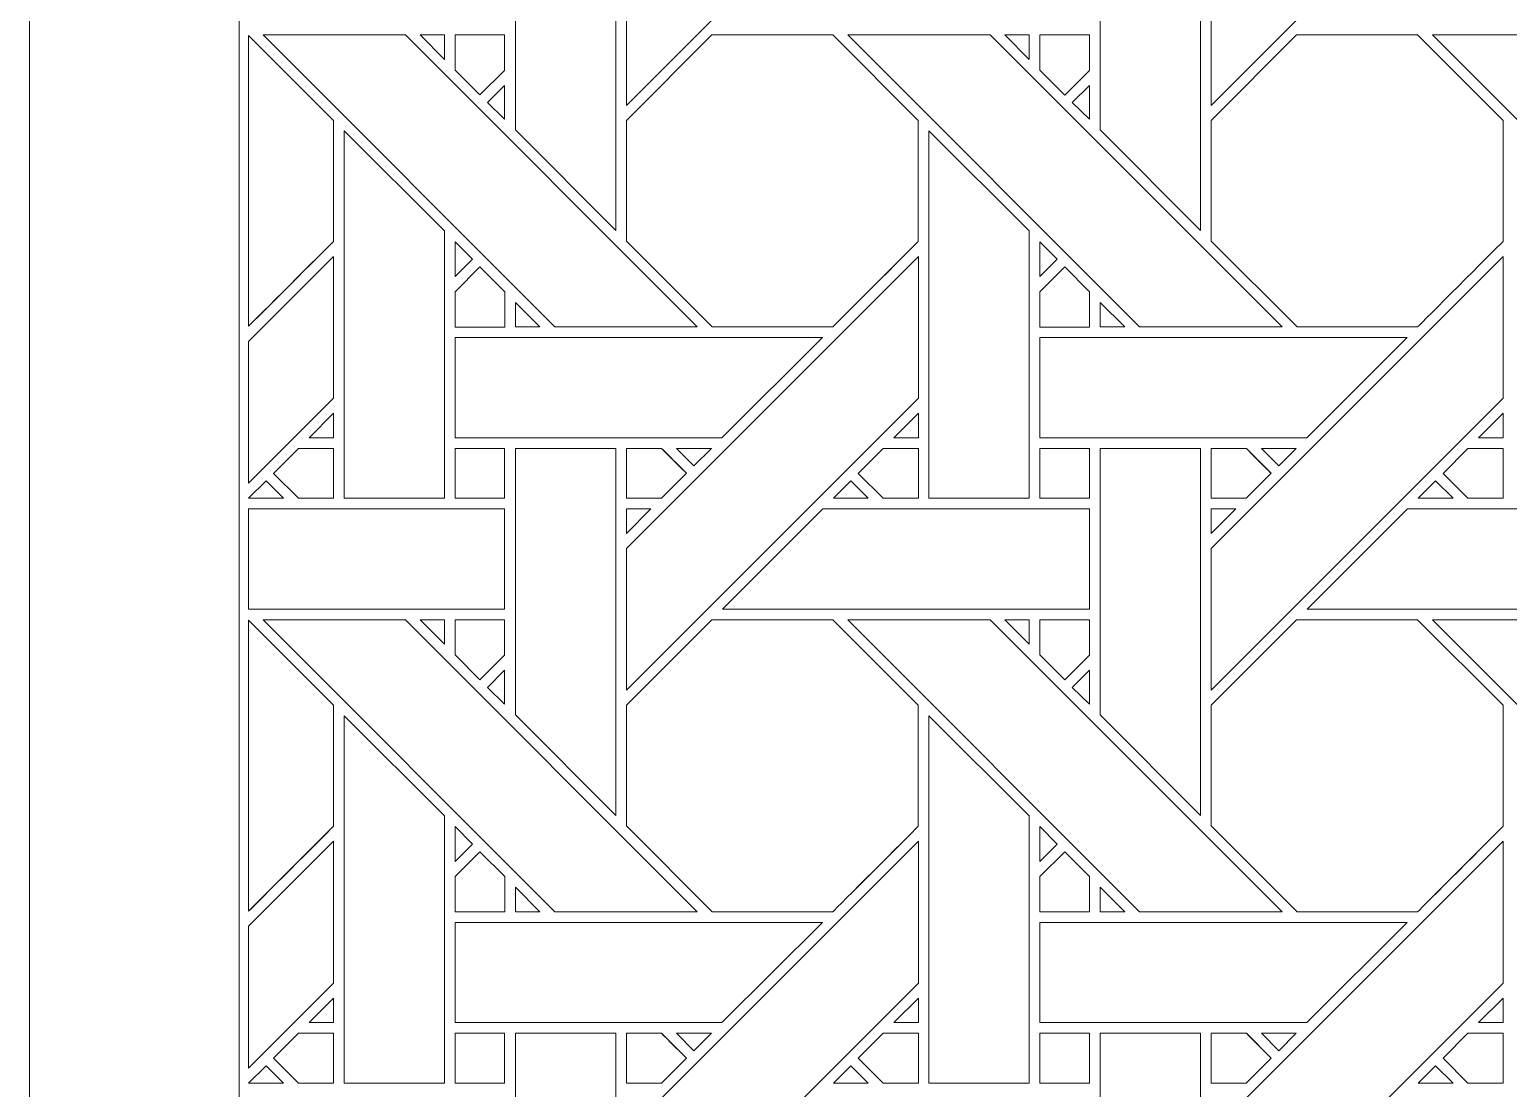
# Model space of a CAD drawing. Header units: inches. Extents: x 7.38 to 17.38, y 6.59 to 11.59.
# Drawn here: x 7.383 to 9.782, y 7.622 to 9.34 of the extents above; entities that cross this region are included whole.
import ezdxf

# ---------------------------------------------------------------- set-up
doc = ezdxf.new("R2010")
doc.units = ezdxf.units.IN
doc.header["$MEASUREMENT"] = 0
doc.layers.add('Design', color=7, linetype='Continuous', lineweight=0)

msp = doc.modelspace()

# ---------------------------------------------------------------- linework, layer by layer
at = {"layer": 'Design'}
for points, knots in [([(7.3829, 11.5948), (7.3829, 11.5948), (7.3829, 6.5948), (7.3829, 6.5948), (7.3829, 6.5948), (17.3829, 6.5948), (17.3829, 6.5948), (17.3829, 6.5948), (17.3829, 11.5948), (17.3829, 11.5948), (17.3829, 11.5948), (7.3829, 11.5948), (7.3829, 11.5948)], [0, 0, 0, 0, 1, 1, 1, 2, 2, 2, 3, 3, 3, 4, 4, 4, 4]), ([(7.7229, 11.2442), (7.7229, 11.2442), (7.7229, 6.9453), (7.7229, 6.9453), (7.7229, 6.9453), (17.0428, 6.9453), (17.0428, 6.9453), (17.0428, 6.9453), (17.0428, 11.2442), (17.0428, 11.2442), (17.0428, 11.2442), (7.7229, 11.2442), (7.7229, 11.2442)], [0, 0, 0, 0, 1, 1, 1, 2, 2, 2, 3, 3, 3, 4, 4, 4, 4]), ([(8.3511, 9.4468), (8.3511, 9.4468), (8.8248, 9.9204), (8.8248, 9.9204), (8.8248, 9.9204), (8.8248, 9.6904), (8.8248, 9.6904), (8.8248, 9.6904), (8.3511, 9.2167), (8.3511, 9.2167), (8.3511, 9.2167), (8.3511, 9.4468), (8.3511, 9.4468)], [0, 0, 0, 0, 1, 1, 1, 2, 2, 2, 3, 3, 3, 4, 4, 4, 4]), ([(9.7735, 9.6904), (9.7735, 9.6904), (9.2999, 9.2167), (9.2999, 9.2167), (9.2999, 9.2167), (9.2999, 9.4468), (9.2999, 9.4468), (9.2999, 9.4468), (9.7735, 9.9204), (9.7735, 9.9204), (9.7735, 9.9204), (9.7735, 9.6904), (9.7735, 9.6904)], [0, 0, 0, 0, 1, 1, 1, 2, 2, 2, 3, 3, 3, 4, 4, 4, 4]), ([(8.334, 9.609), (8.334, 9.609), (8.334, 9.0138), (8.334, 9.0138), (8.334, 9.0138), (8.1711, 9.1768), (8.1711, 9.1768), (8.1711, 9.1768), (8.1711, 9.609), (8.1711, 9.609), (8.1711, 9.609), (8.334, 9.609), (8.334, 9.609)], [0, 0, 0, 0, 1, 1, 1, 2, 2, 2, 3, 3, 3, 4, 4, 4, 4]), ([(9.2827, 9.609), (9.2827, 9.609), (9.2827, 9.0138), (9.2827, 9.0138), (9.2827, 9.0138), (9.1198, 9.1768), (9.1198, 9.1768), (9.1198, 9.1768), (9.1198, 9.609), (9.1198, 9.609), (9.1198, 9.609), (9.2827, 9.609), (9.2827, 9.609)], [0, 0, 0, 0, 1, 1, 1, 2, 2, 2, 3, 3, 3, 4, 4, 4, 4]), ([(7.7381, 8.8583), (7.7381, 8.8583), (7.7381, 9.3302), (7.7381, 9.3302), (7.7381, 9.3302), (7.876, 9.1924), (7.876, 9.1924), (7.876, 9.1924), (7.876, 8.9961), (7.876, 8.9961), (7.8585, 8.9785), (7.7506, 8.8708), (7.7381, 8.8583)], [0, 0, 0, 0, 1, 1, 1, 2, 2, 2, 3, 3, 3, 4, 4, 4, 4]), ([(7.7381, 9.3302), (7.7381, 9.3302), (7.876, 9.1924), (7.876, 9.1924), (7.876, 9.1924), (7.876, 8.9961), (7.876, 8.9961), (7.8586, 8.9786), (7.7507, 8.8708), (7.7381, 8.8583), (7.7381, 8.8583), (7.7381, 9.3302), (7.7381, 9.3302)], [0, 0, 0, 0, 1, 1, 1, 2, 2, 2, 3, 3, 3, 4, 4, 4, 4]), ([(7.7616, 9.3311), (7.7616, 9.3311), (7.9925, 9.3311), (7.9925, 9.3311), (7.9925, 9.3311), (8.4661, 8.8574), (8.4661, 8.8574), (8.4661, 8.8574), (8.2351, 8.8574), (8.2351, 8.8574), (8.2351, 8.8574), (7.7616, 9.3311), (7.7616, 9.3311)], [0, 0, 0, 0, 1, 1, 1, 2, 2, 2, 3, 3, 3, 4, 4, 4, 4]), ([(8.0561, 9.3311), (8.0561, 9.3311), (8.0561, 9.2913), (8.0561, 9.2913), (8.0561, 9.2913), (8.0166, 9.3311), (8.0166, 9.3311), (8.0166, 9.3311), (8.0561, 9.3311), (8.0561, 9.3311)], [0, 0, 0, 0, 1, 1, 1, 2, 2, 2, 3, 3, 3, 3]), ([(8.1535, 9.3311), (8.1535, 9.3311), (8.1535, 9.2735), (8.1535, 9.2735), (8.1535, 9.2735), (8.1135, 9.2336), (8.1135, 9.2336), (8.1135, 9.2336), (8.0732, 9.2739), (8.0732, 9.2739), (8.0732, 9.2739), (8.0732, 9.3311), (8.0732, 9.3311), (8.0732, 9.3311), (8.1535, 9.3311), (8.1535, 9.3311)], [0, 0, 0, 0, 1, 1, 1, 2, 2, 2, 3, 3, 3, 4, 4, 4, 5, 5, 5, 5]), ([(8.1135, 9.2336), (8.1135, 9.2336), (8.0732, 9.2739), (8.0732, 9.2739), (8.0732, 9.2739), (8.0732, 9.3311), (8.0732, 9.3311), (8.0732, 9.3311), (8.1535, 9.3311), (8.1535, 9.3311), (8.1535, 9.3311), (8.1535, 9.2735), (8.1535, 9.2735), (8.1535, 9.2735), (8.1135, 9.2336), (8.1135, 9.2336)], [0, 0, 0, 0, 1, 1, 1, 2, 2, 2, 3, 3, 3, 4, 4, 4, 5, 5, 5, 5]), ([(8.4898, 9.3311), (8.4898, 9.3311), (8.686, 9.3311), (8.686, 9.3311), (8.686, 9.3311), (8.8247, 9.1924), (8.8247, 9.1924), (8.8247, 9.1924), (8.8247, 8.9961), (8.8247, 8.9961), (8.8069, 8.9782), (8.695, 8.8665), (8.686, 8.8575), (8.686, 8.8575), (8.4903, 8.8575), (8.4903, 8.8575), (8.4903, 8.8575), (8.3511, 8.9967), (8.3511, 8.9967), (8.3511, 8.9967), (8.3511, 9.1924), (8.3511, 9.1924), (8.3511, 9.1924), (8.4898, 9.3311), (8.4898, 9.3311)], [0, 0, 0, 0, 1, 1, 1, 2, 2, 2, 3, 3, 3, 4, 4, 4, 5, 5, 5, 6, 6, 6, 7, 7, 7, 8, 8, 8, 8]), ([(8.3511, 9.1924), (8.3511, 9.1924), (8.4898, 9.3311), (8.4898, 9.3311), (8.4898, 9.3311), (8.686, 9.3311), (8.686, 9.3311), (8.686, 9.3311), (8.8247, 9.1924), (8.8247, 9.1924), (8.8247, 9.1924), (8.8247, 8.9961), (8.8247, 8.9961), (8.8072, 8.9784), (8.6952, 8.8667), (8.686, 8.8575), (8.686, 8.8575), (8.4903, 8.8575), (8.4903, 8.8575), (8.4903, 8.8575), (8.3511, 8.9967), (8.3511, 8.9967), (8.3511, 8.9967), (8.3511, 9.1924), (8.3511, 9.1924)], [0, 0, 0, 0, 1, 1, 1, 2, 2, 2, 3, 3, 3, 4, 4, 4, 5, 5, 5, 6, 6, 6, 7, 7, 7, 8, 8, 8, 8]), ([(8.9412, 9.3311), (8.9412, 9.3311), (9.4149, 8.8574), (9.4149, 8.8574), (9.4149, 8.8574), (9.1838, 8.8574), (9.1838, 8.8574), (9.1838, 8.8574), (8.7103, 9.3311), (8.7103, 9.3311), (8.7103, 9.3311), (8.9412, 9.3311), (8.9412, 9.3311)], [0, 0, 0, 0, 1, 1, 1, 2, 2, 2, 3, 3, 3, 4, 4, 4, 4]), ([(9.0048, 9.3311), (9.0048, 9.3311), (9.0048, 9.2913), (9.0048, 9.2913), (9.0048, 9.2913), (8.9653, 9.3311), (8.9653, 9.3311), (8.9653, 9.3311), (9.0048, 9.3311), (9.0048, 9.3311)], [0, 0, 0, 0, 1, 1, 1, 2, 2, 2, 3, 3, 3, 3]), ([(9.1022, 9.3311), (9.1022, 9.3311), (9.1022, 9.2735), (9.1022, 9.2735), (9.1022, 9.2735), (9.0623, 9.2335), (9.0623, 9.2335), (9.0623, 9.2335), (9.0219, 9.2739), (9.0219, 9.2739), (9.0219, 9.2739), (9.0219, 9.3311), (9.0219, 9.3311), (9.0219, 9.3311), (9.1022, 9.3311), (9.1022, 9.3311)], [0, 0, 0, 0, 1, 1, 1, 2, 2, 2, 3, 3, 3, 4, 4, 4, 5, 5, 5, 5]), ([(9.0623, 9.2335), (9.0623, 9.2335), (9.0219, 9.2739), (9.0219, 9.2739), (9.0219, 9.2739), (9.0219, 9.3311), (9.0219, 9.3311), (9.0219, 9.3311), (9.1022, 9.3311), (9.1022, 9.3311), (9.1022, 9.3311), (9.1022, 9.2735), (9.1022, 9.2735), (9.1022, 9.2735), (9.0623, 9.2335), (9.0623, 9.2335)], [0, 0, 0, 0, 1, 1, 1, 2, 2, 2, 3, 3, 3, 4, 4, 4, 5, 5, 5, 5]), ([(9.4385, 9.3311), (9.4385, 9.3311), (9.6347, 9.3311), (9.6347, 9.3311), (9.6347, 9.3311), (9.7735, 9.1924), (9.7735, 9.1924), (9.7735, 9.1924), (9.7735, 8.9961), (9.7735, 8.9961), (9.7557, 8.9782), (9.6438, 8.8665), (9.6348, 8.8575), (9.6348, 8.8575), (9.4391, 8.8575), (9.4391, 8.8575), (9.4391, 8.8575), (9.2998, 8.9967), (9.2998, 8.9967), (9.2998, 8.9967), (9.2998, 9.1924), (9.2998, 9.1924), (9.2998, 9.1924), (9.4385, 9.3311), (9.4385, 9.3311)], [0, 0, 0, 0, 1, 1, 1, 2, 2, 2, 3, 3, 3, 4, 4, 4, 5, 5, 5, 6, 6, 6, 7, 7, 7, 8, 8, 8, 8]), ([(9.2998, 9.1924), (9.2998, 9.1924), (9.4385, 9.3311), (9.4385, 9.3311), (9.4385, 9.3311), (9.6347, 9.3311), (9.6347, 9.3311), (9.6347, 9.3311), (9.7735, 9.1924), (9.7735, 9.1924), (9.7735, 9.1924), (9.7735, 8.9961), (9.7735, 8.9961), (9.7558, 8.9783), (9.6438, 8.8665), (9.6348, 8.8575), (9.6348, 8.8575), (9.4391, 8.8575), (9.4391, 8.8575), (9.4391, 8.8575), (9.2998, 8.9967), (9.2998, 8.9967), (9.2998, 8.9967), (9.2998, 9.1924), (9.2998, 9.1924)], [0, 0, 0, 0, 1, 1, 1, 2, 2, 2, 3, 3, 3, 4, 4, 4, 5, 5, 5, 6, 6, 6, 7, 7, 7, 8, 8, 8, 8]), ([(9.659, 9.3311), (9.659, 9.3311), (9.89, 9.3311), (9.89, 9.3311), (9.89, 9.3311), (10.3636, 8.8574), (10.3636, 8.8574), (10.3636, 8.8574), (10.1326, 8.8574), (10.1326, 8.8574), (10.1326, 8.8574), (9.659, 9.3311), (9.659, 9.3311)], [0, 0, 0, 0, 1, 1, 1, 2, 2, 2, 3, 3, 3, 4, 4, 4, 4]), ([(8.1535, 9.2492), (8.1535, 9.2492), (8.1535, 9.1941), (8.1535, 9.1941), (8.1535, 9.1941), (8.1258, 9.2215), (8.1258, 9.2215), (8.1258, 9.2215), (8.1535, 9.2492), (8.1535, 9.2492)], [0, 0, 0, 0, 1, 1, 1, 2, 2, 2, 3, 3, 3, 3]), ([(9.1022, 9.2492), (9.1022, 9.2492), (9.1022, 9.1941), (9.1022, 9.1941), (9.1022, 9.1941), (9.0745, 9.2215), (9.0745, 9.2215), (9.0745, 9.2215), (9.1022, 9.2492), (9.1022, 9.2492)], [0, 0, 0, 0, 1, 1, 1, 2, 2, 2, 3, 3, 3, 3]), ([(8.056, 9.0131), (8.056, 9.0131), (8.056, 8.5794), (8.056, 8.5794), (8.056, 8.5794), (7.8932, 8.5794), (7.8932, 8.5794), (7.8932, 8.5794), (7.8932, 9.1753), (7.8932, 9.1753), (7.8932, 9.1753), (8.056, 9.0131), (8.056, 9.0131)], [0, 0, 0, 0, 1, 1, 1, 2, 2, 2, 3, 3, 3, 4, 4, 4, 4]), ([(9.0047, 9.0131), (9.0047, 9.0131), (9.0047, 8.5794), (9.0047, 8.5794), (9.0047, 8.5794), (8.8419, 8.5794), (8.8419, 8.5794), (8.8419, 8.5794), (8.8419, 9.1753), (8.8419, 9.1753), (8.8419, 9.1753), (9.0047, 9.0131), (9.0047, 9.0131)], [0, 0, 0, 0, 1, 1, 1, 2, 2, 2, 3, 3, 3, 4, 4, 4, 4]), ([(8.0733, 8.9389), (8.0733, 8.9389), (8.0733, 8.9956), (8.0733, 8.9956), (8.0733, 8.9956), (8.1015, 8.9671), (8.1015, 8.9671), (8.1015, 8.9671), (8.0733, 8.9389), (8.0733, 8.9389)], [0, 0, 0, 0, 1, 1, 1, 2, 2, 2, 3, 3, 3, 3]), ([(9.022, 8.9389), (9.022, 8.9389), (9.022, 8.9956), (9.022, 8.9956), (9.022, 8.9956), (9.0502, 8.9671), (9.0502, 8.9671), (9.0502, 8.9671), (9.022, 8.9389), (9.022, 8.9389)], [0, 0, 0, 0, 1, 1, 1, 2, 2, 2, 3, 3, 3, 3]), ([(7.8761, 8.9717), (7.8761, 8.9717), (7.8761, 8.7417), (7.8761, 8.7417), (7.8761, 8.7417), (7.7381, 8.6037), (7.7381, 8.6037), (7.7381, 8.6037), (7.7381, 8.8338), (7.7381, 8.8338), (7.7381, 8.8338), (7.8761, 8.9717), (7.8761, 8.9717)], [0, 0, 0, 0, 1, 1, 1, 2, 2, 2, 3, 3, 3, 4, 4, 4, 4]), ([(8.0732, 8.8572), (8.0732, 8.8572), (8.0732, 8.9145), (8.0732, 8.9145), (8.0732, 8.9145), (8.1136, 8.9548), (8.1136, 8.9548), (8.1136, 8.9548), (8.1539, 8.9145), (8.1539, 8.9145), (8.1539, 8.9145), (8.1539, 8.8572), (8.1539, 8.8572), (8.1539, 8.8572), (8.0732, 8.8572), (8.0732, 8.8572)], [0, 0, 0, 0, 1, 1, 1, 2, 2, 2, 3, 3, 3, 4, 4, 4, 5, 5, 5, 5]), ([(8.1136, 8.9548), (8.1136, 8.9548), (8.1539, 8.9145), (8.1539, 8.9145), (8.1539, 8.9145), (8.1539, 8.8572), (8.1539, 8.8572), (8.1539, 8.8572), (8.0732, 8.8572), (8.0732, 8.8572), (8.0732, 8.8572), (8.0732, 8.9145), (8.0732, 8.9145), (8.0732, 8.9145), (8.1136, 8.9548), (8.1136, 8.9548)], [0, 0, 0, 0, 1, 1, 1, 2, 2, 2, 3, 3, 3, 4, 4, 4, 5, 5, 5, 5]), ([(8.3511, 8.4981), (8.3511, 8.4981), (8.8248, 8.9717), (8.8248, 8.9717), (8.8248, 8.9717), (8.8248, 8.7417), (8.8248, 8.7417), (8.8248, 8.7417), (8.3511, 8.268), (8.3511, 8.268), (8.3511, 8.268), (8.3511, 8.4981), (8.3511, 8.4981)], [0, 0, 0, 0, 1, 1, 1, 2, 2, 2, 3, 3, 3, 4, 4, 4, 4]), ([(9.022, 8.8572), (9.022, 8.8572), (9.022, 8.9145), (9.022, 8.9145), (9.022, 8.9145), (9.0623, 8.9548), (9.0623, 8.9548), (9.0623, 8.9548), (9.1026, 8.9145), (9.1026, 8.9145), (9.1026, 8.9145), (9.1026, 8.8572), (9.1026, 8.8572), (9.1026, 8.8572), (9.022, 8.8572), (9.022, 8.8572)], [0, 0, 0, 0, 1, 1, 1, 2, 2, 2, 3, 3, 3, 4, 4, 4, 5, 5, 5, 5]), ([(9.0623, 8.9548), (9.0623, 8.9548), (9.1026, 8.9145), (9.1026, 8.9145), (9.1026, 8.9145), (9.1026, 8.8572), (9.1026, 8.8572), (9.1026, 8.8572), (9.022, 8.8572), (9.022, 8.8572), (9.022, 8.8572), (9.022, 8.9145), (9.022, 8.9145), (9.022, 8.9145), (9.0623, 8.9548), (9.0623, 8.9548)], [0, 0, 0, 0, 1, 1, 1, 2, 2, 2, 3, 3, 3, 4, 4, 4, 5, 5, 5, 5]), ([(9.2999, 8.4981), (9.2999, 8.4981), (9.7735, 8.9717), (9.7735, 8.9717), (9.7735, 8.9717), (9.7735, 8.7417), (9.7735, 8.7417), (9.7735, 8.7417), (9.2999, 8.268), (9.2999, 8.268), (9.2999, 8.268), (9.2999, 8.4981), (9.2999, 8.4981)], [0, 0, 0, 0, 1, 1, 1, 2, 2, 2, 3, 3, 3, 4, 4, 4, 4]), ([(8.1712, 8.8574), (8.1712, 8.8574), (8.1712, 8.8972), (8.1712, 8.8972), (8.1712, 8.8972), (8.2109, 8.8574), (8.2109, 8.8574), (8.2109, 8.8574), (8.1712, 8.8574), (8.1712, 8.8574)], [0, 0, 0, 0, 1, 1, 1, 2, 2, 2, 3, 3, 3, 3]), ([(9.1199, 8.8574), (9.1199, 8.8574), (9.1199, 8.8972), (9.1199, 8.8972), (9.1199, 8.8972), (9.1596, 8.8574), (9.1596, 8.8574), (9.1596, 8.8574), (9.1199, 8.8574), (9.1199, 8.8574)], [0, 0, 0, 0, 1, 1, 1, 2, 2, 2, 3, 3, 3, 3]), ([(8.0733, 8.6775), (8.0733, 8.6775), (8.0733, 8.8402), (8.0733, 8.8402), (8.0733, 8.8402), (8.669, 8.8402), (8.669, 8.8402), (8.669, 8.8402), (8.5062, 8.6775), (8.5062, 8.6775), (8.5062, 8.6775), (8.0733, 8.6775), (8.0733, 8.6775)], [0, 0, 0, 0, 1, 1, 1, 2, 2, 2, 3, 3, 3, 4, 4, 4, 4]), ([(9.022, 8.6775), (9.022, 8.6775), (9.022, 8.8402), (9.022, 8.8402), (9.022, 8.8402), (9.6177, 8.8402), (9.6177, 8.8402), (9.6177, 8.8402), (9.455, 8.6775), (9.455, 8.6775), (9.455, 8.6775), (9.022, 8.6775), (9.022, 8.6775)], [0, 0, 0, 0, 1, 1, 1, 2, 2, 2, 3, 3, 3, 4, 4, 4, 4]), ([(7.8363, 8.6775), (7.8363, 8.6775), (7.8761, 8.7173), (7.8761, 8.7173), (7.8761, 8.7173), (7.8761, 8.6775), (7.8761, 8.6775), (7.8761, 8.6775), (7.8363, 8.6775), (7.8363, 8.6775)], [0, 0, 0, 0, 1, 1, 1, 2, 2, 2, 3, 3, 3, 3]), ([(8.785, 8.6775), (8.785, 8.6775), (8.8248, 8.7173), (8.8248, 8.7173), (8.8248, 8.7173), (8.8248, 8.6775), (8.8248, 8.6775), (8.8248, 8.6775), (8.785, 8.6775), (8.785, 8.6775)], [0, 0, 0, 0, 1, 1, 1, 2, 2, 2, 3, 3, 3, 3]), ([(9.7338, 8.6775), (9.7338, 8.6775), (9.7735, 8.7173), (9.7735, 8.7173), (9.7735, 8.7173), (9.7735, 8.6775), (9.7735, 8.6775), (9.7735, 8.6775), (9.7338, 8.6775), (9.7338, 8.6775)], [0, 0, 0, 0, 1, 1, 1, 2, 2, 2, 3, 3, 3, 3]), ([(7.8189, 8.5794), (7.8189, 8.5794), (7.7786, 8.6198), (7.7786, 8.6198), (7.7786, 8.6198), (7.819, 8.6602), (7.819, 8.6602), (7.819, 8.6602), (7.876, 8.6602), (7.876, 8.6602), (7.876, 8.6602), (7.876, 8.5794), (7.876, 8.5794), (7.876, 8.5794), (7.8189, 8.5794), (7.8189, 8.5794)], [0, 0, 0, 0, 1, 1, 1, 2, 2, 2, 3, 3, 3, 4, 4, 4, 5, 5, 5, 5]), ([(7.876, 8.6602), (7.876, 8.6602), (7.876, 8.5794), (7.876, 8.5794), (7.876, 8.5794), (7.8189, 8.5794), (7.8189, 8.5794), (7.8189, 8.5794), (7.7786, 8.6198), (7.7786, 8.6198), (7.7786, 8.6198), (7.819, 8.6602), (7.819, 8.6602), (7.819, 8.6602), (7.876, 8.6602), (7.876, 8.6602)], [0, 0, 0, 0, 1, 1, 1, 2, 2, 2, 3, 3, 3, 4, 4, 4, 5, 5, 5, 5]), ([(8.1535, 8.5794), (8.1535, 8.5794), (8.0732, 8.5794), (8.0732, 8.5794), (8.0732, 8.5794), (8.0732, 8.6602), (8.0732, 8.6602), (8.0732, 8.6602), (8.1535, 8.6602), (8.1535, 8.6602), (8.1535, 8.6602), (8.1535, 8.5794), (8.1535, 8.5794)], [0, 0, 0, 0, 1, 1, 1, 2, 2, 2, 3, 3, 3, 4, 4, 4, 4]), ([(8.0732, 8.6602), (8.0732, 8.6602), (8.1535, 8.6602), (8.1535, 8.6602), (8.1535, 8.6602), (8.1535, 8.5794), (8.1535, 8.5794), (8.1535, 8.5794), (8.0732, 8.5794), (8.0732, 8.5794), (8.0732, 8.5794), (8.0732, 8.6602), (8.0732, 8.6602)], [0, 0, 0, 0, 1, 1, 1, 2, 2, 2, 3, 3, 3, 4, 4, 4, 4]), ([(8.334, 8.6602), (8.334, 8.6602), (8.334, 8.0651), (8.334, 8.0651), (8.334, 8.0651), (8.1711, 8.228), (8.1711, 8.228), (8.1711, 8.228), (8.1711, 8.6602), (8.1711, 8.6602), (8.1711, 8.6602), (8.334, 8.6602), (8.334, 8.6602)], [0, 0, 0, 0, 1, 1, 1, 2, 2, 2, 3, 3, 3, 4, 4, 4, 4]), ([(8.4081, 8.6602), (8.4133, 8.6551), (8.4441, 8.6243), (8.4485, 8.6199), (8.4485, 8.6199), (8.4081, 8.5794), (8.4081, 8.5794), (8.4081, 8.5794), (8.3511, 8.5794), (8.3511, 8.5794), (8.3511, 8.5794), (8.3511, 8.6602), (8.3511, 8.6602), (8.3511, 8.6602), (8.4081, 8.6602), (8.4081, 8.6602)], [0, 0, 0, 0, 1, 1, 1, 2, 2, 2, 3, 3, 3, 4, 4, 4, 5, 5, 5, 5]), ([(8.4485, 8.6199), (8.4485, 8.6199), (8.4081, 8.5794), (8.4081, 8.5794), (8.4081, 8.5794), (8.3511, 8.5794), (8.3511, 8.5794), (8.3511, 8.5794), (8.3511, 8.6602), (8.3511, 8.6602), (8.3511, 8.6602), (8.4081, 8.6602), (8.4081, 8.6602), (8.4081, 8.6602), (8.4485, 8.6199), (8.4485, 8.6199)], [0, 0, 0, 0, 1, 1, 1, 2, 2, 2, 3, 3, 3, 4, 4, 4, 5, 5, 5, 5]), ([(8.4326, 8.6602), (8.4326, 8.6602), (8.489, 8.6602), (8.489, 8.6602), (8.489, 8.6602), (8.4607, 8.632), (8.4607, 8.632), (8.4607, 8.632), (8.4326, 8.6602), (8.4326, 8.6602)], [0, 0, 0, 0, 1, 1, 1, 2, 2, 2, 3, 3, 3, 3]), ([(8.8248, 8.6602), (8.8248, 8.6602), (8.8248, 8.5794), (8.8248, 8.5794), (8.8248, 8.5794), (8.7676, 8.5794), (8.7676, 8.5794), (8.7676, 8.5794), (8.7273, 8.6198), (8.7273, 8.6198), (8.7273, 8.6198), (8.7677, 8.6602), (8.7677, 8.6602), (8.7677, 8.6602), (8.8248, 8.6602), (8.8248, 8.6602)], [0, 0, 0, 0, 1, 1, 1, 2, 2, 2, 3, 3, 3, 4, 4, 4, 5, 5, 5, 5]), ([(8.7273, 8.6198), (8.7273, 8.6198), (8.7677, 8.6602), (8.7677, 8.6602), (8.7677, 8.6602), (8.8248, 8.6602), (8.8248, 8.6602), (8.8248, 8.6602), (8.8248, 8.5794), (8.8248, 8.5794), (8.8248, 8.5794), (8.7676, 8.5794), (8.7676, 8.5794), (8.7676, 8.5794), (8.7273, 8.6198), (8.7273, 8.6198)], [0, 0, 0, 0, 1, 1, 1, 2, 2, 2, 3, 3, 3, 4, 4, 4, 5, 5, 5, 5]), ([(9.1022, 8.5794), (9.1022, 8.5794), (9.022, 8.5794), (9.022, 8.5794), (9.022, 8.5794), (9.022, 8.6602), (9.022, 8.6602), (9.022, 8.6602), (9.1022, 8.6602), (9.1022, 8.6602), (9.1022, 8.6602), (9.1022, 8.5794), (9.1022, 8.5794)], [0, 0, 0, 0, 1, 1, 1, 2, 2, 2, 3, 3, 3, 4, 4, 4, 4]), ([(9.022, 8.6602), (9.022, 8.6602), (9.1022, 8.6602), (9.1022, 8.6602), (9.1022, 8.6602), (9.1022, 8.5794), (9.1022, 8.5794), (9.1022, 8.5794), (9.022, 8.5794), (9.022, 8.5794), (9.022, 8.5794), (9.022, 8.6602), (9.022, 8.6602)], [0, 0, 0, 0, 1, 1, 1, 2, 2, 2, 3, 3, 3, 4, 4, 4, 4]), ([(9.2827, 8.6602), (9.2827, 8.6602), (9.2827, 8.0651), (9.2827, 8.0651), (9.2827, 8.0651), (9.1198, 8.228), (9.1198, 8.228), (9.1198, 8.228), (9.1198, 8.6602), (9.1198, 8.6602), (9.1198, 8.6602), (9.2827, 8.6602), (9.2827, 8.6602)], [0, 0, 0, 0, 1, 1, 1, 2, 2, 2, 3, 3, 3, 4, 4, 4, 4]), ([(9.3569, 8.6602), (9.362, 8.6551), (9.3928, 8.6243), (9.3972, 8.6199), (9.3972, 8.6199), (9.3568, 8.5794), (9.3568, 8.5794), (9.3568, 8.5794), (9.2998, 8.5794), (9.2998, 8.5794), (9.2998, 8.5794), (9.2998, 8.6602), (9.2998, 8.6602), (9.2998, 8.6602), (9.3569, 8.6602), (9.3569, 8.6602)], [0, 0, 0, 0, 1, 1, 1, 2, 2, 2, 3, 3, 3, 4, 4, 4, 5, 5, 5, 5]), ([(9.2998, 8.6602), (9.2998, 8.6602), (9.3569, 8.6602), (9.3569, 8.6602), (9.3623, 8.6548), (9.3972, 8.6199), (9.3972, 8.6199), (9.3972, 8.6199), (9.3568, 8.5794), (9.3568, 8.5794), (9.3568, 8.5794), (9.2998, 8.5794), (9.2998, 8.5794), (9.2998, 8.5794), (9.2998, 8.6602), (9.2998, 8.6602)], [0, 0, 0, 0, 1, 1, 1, 2, 2, 2, 3, 3, 3, 4, 4, 4, 5, 5, 5, 5]), ([(9.4377, 8.6602), (9.4377, 8.6602), (9.4095, 8.632), (9.4095, 8.632), (9.4095, 8.632), (9.3813, 8.6602), (9.3813, 8.6602), (9.3813, 8.6602), (9.4377, 8.6602), (9.4377, 8.6602)], [0, 0, 0, 0, 1, 1, 1, 2, 2, 2, 3, 3, 3, 3]), ([(9.7735, 8.6602), (9.7735, 8.6602), (9.7735, 8.5794), (9.7735, 8.5794), (9.7735, 8.5794), (9.7164, 8.5794), (9.7164, 8.5794), (9.7164, 8.5794), (9.676, 8.6198), (9.676, 8.6198), (9.676, 8.6198), (9.7165, 8.6602), (9.7165, 8.6602), (9.7165, 8.6602), (9.7735, 8.6602), (9.7735, 8.6602)], [0, 0, 0, 0, 1, 1, 1, 2, 2, 2, 3, 3, 3, 4, 4, 4, 5, 5, 5, 5]), ([(9.676, 8.6198), (9.676, 8.6198), (9.7165, 8.6602), (9.7165, 8.6602), (9.7165, 8.6602), (9.7735, 8.6602), (9.7735, 8.6602), (9.7735, 8.6602), (9.7735, 8.5794), (9.7735, 8.5794), (9.7735, 8.5794), (9.7164, 8.5794), (9.7164, 8.5794), (9.7164, 8.5794), (9.676, 8.6198), (9.676, 8.6198)], [0, 0, 0, 0, 1, 1, 1, 2, 2, 2, 3, 3, 3, 4, 4, 4, 5, 5, 5, 5]), ([(7.7947, 8.5794), (7.7947, 8.5794), (7.7382, 8.5794), (7.7382, 8.5794), (7.7382, 8.5794), (7.7665, 8.6077), (7.7665, 8.6077), (7.7665, 8.6077), (7.7947, 8.5794), (7.7947, 8.5794)], [0, 0, 0, 0, 1, 1, 1, 2, 2, 2, 3, 3, 3, 3]), ([(8.7435, 8.5794), (8.7435, 8.5794), (8.687, 8.5794), (8.687, 8.5794), (8.687, 8.5794), (8.7152, 8.6077), (8.7152, 8.6077), (8.7152, 8.6077), (8.7435, 8.5794), (8.7435, 8.5794)], [0, 0, 0, 0, 1, 1, 1, 2, 2, 2, 3, 3, 3, 3]), ([(9.6922, 8.5794), (9.6922, 8.5794), (9.6357, 8.5794), (9.6357, 8.5794), (9.6357, 8.5794), (9.6639, 8.6077), (9.6639, 8.6077), (9.6639, 8.6077), (9.6922, 8.5794), (9.6922, 8.5794)], [0, 0, 0, 0, 1, 1, 1, 2, 2, 2, 3, 3, 3, 3]), ([(8.1535, 8.5623), (8.1535, 8.5623), (8.1535, 8.3995), (8.1535, 8.3995), (8.1535, 8.3995), (7.7381, 8.3995), (7.7381, 8.3995), (7.7381, 8.3995), (7.7381, 8.5623), (7.7381, 8.5623), (7.7381, 8.5623), (8.1535, 8.5623), (8.1535, 8.5623)], [0, 0, 0, 0, 1, 1, 1, 2, 2, 2, 3, 3, 3, 4, 4, 4, 4]), ([(8.391, 8.5623), (8.391, 8.5623), (8.3511, 8.5225), (8.3511, 8.5225), (8.3511, 8.5225), (8.3511, 8.5623), (8.3511, 8.5623), (8.3511, 8.5623), (8.391, 8.5623), (8.391, 8.5623)], [0, 0, 0, 0, 1, 1, 1, 2, 2, 2, 3, 3, 3, 3]), ([(8.6698, 8.5623), (8.6698, 8.5623), (9.1022, 8.5623), (9.1022, 8.5623), (9.1022, 8.5623), (9.1022, 8.3995), (9.1022, 8.3995), (9.1022, 8.3995), (8.507, 8.3995), (8.507, 8.3995), (8.507, 8.3995), (8.6698, 8.5623), (8.6698, 8.5623)], [0, 0, 0, 0, 1, 1, 1, 2, 2, 2, 3, 3, 3, 4, 4, 4, 4]), ([(9.3397, 8.5623), (9.3397, 8.5623), (9.2999, 8.5225), (9.2999, 8.5225), (9.2999, 8.5225), (9.2999, 8.5623), (9.2999, 8.5623), (9.2999, 8.5623), (9.3397, 8.5623), (9.3397, 8.5623)], [0, 0, 0, 0, 1, 1, 1, 2, 2, 2, 3, 3, 3, 3]), ([(9.4557, 8.3995), (9.4557, 8.3995), (9.6185, 8.5623), (9.6185, 8.5623), (9.6185, 8.5623), (10.051, 8.5623), (10.051, 8.5623), (10.051, 8.5623), (10.051, 8.3995), (10.051, 8.3995), (10.051, 8.3995), (9.4557, 8.3995), (9.4557, 8.3995)], [0, 0, 0, 0, 1, 1, 1, 2, 2, 2, 3, 3, 3, 4, 4, 4, 4]), ([(7.876, 8.2436), (7.876, 8.2436), (7.876, 8.0474), (7.876, 8.0474), (7.8585, 8.0298), (7.7506, 7.922), (7.7381, 7.9096), (7.7381, 7.9096), (7.7381, 8.3815), (7.7381, 8.3815), (7.7381, 8.3815), (7.876, 8.2436), (7.876, 8.2436)], [0, 0, 0, 0, 1, 1, 1, 2, 2, 2, 3, 3, 3, 4, 4, 4, 4]), ([(7.7381, 8.3815), (7.7381, 8.3815), (7.876, 8.2436), (7.876, 8.2436), (7.876, 8.2436), (7.876, 8.0474), (7.876, 8.0474), (7.859, 8.0303), (7.7509, 7.9223), (7.7381, 7.9096), (7.7381, 7.9096), (7.7381, 8.3815), (7.7381, 8.3815)], [0, 0, 0, 0, 1, 1, 1, 2, 2, 2, 3, 3, 3, 4, 4, 4, 4]), ([(7.7616, 8.3824), (7.7616, 8.3824), (7.9925, 8.3824), (7.9925, 8.3824), (7.9925, 8.3824), (8.4661, 7.9087), (8.4661, 7.9087), (8.4661, 7.9087), (8.2351, 7.9087), (8.2351, 7.9087), (8.2351, 7.9087), (7.7616, 8.3824), (7.7616, 8.3824)], [0, 0, 0, 0, 1, 1, 1, 2, 2, 2, 3, 3, 3, 4, 4, 4, 4]), ([(8.0561, 8.3824), (8.0561, 8.3824), (8.0561, 8.3425), (8.0561, 8.3425), (8.0561, 8.3425), (8.0166, 8.3824), (8.0166, 8.3824), (8.0166, 8.3824), (8.0561, 8.3824), (8.0561, 8.3824)], [0, 0, 0, 0, 1, 1, 1, 2, 2, 2, 3, 3, 3, 3]), ([(8.1535, 8.3824), (8.1535, 8.3824), (8.1535, 8.3248), (8.1535, 8.3248), (8.1535, 8.3248), (8.1135, 8.2848), (8.1135, 8.2848), (8.1135, 8.2848), (8.0732, 8.3252), (8.0732, 8.3252), (8.0732, 8.3252), (8.0732, 8.3824), (8.0732, 8.3824), (8.0732, 8.3824), (8.1535, 8.3824), (8.1535, 8.3824)], [0, 0, 0, 0, 1, 1, 1, 2, 2, 2, 3, 3, 3, 4, 4, 4, 5, 5, 5, 5]), ([(8.1135, 8.2848), (8.1135, 8.2848), (8.0732, 8.3252), (8.0732, 8.3252), (8.0732, 8.3252), (8.0732, 8.3824), (8.0732, 8.3824), (8.0732, 8.3824), (8.1535, 8.3824), (8.1535, 8.3824), (8.1535, 8.3824), (8.1535, 8.3248), (8.1535, 8.3248), (8.1535, 8.3248), (8.1135, 8.2848), (8.1135, 8.2848)], [0, 0, 0, 0, 1, 1, 1, 2, 2, 2, 3, 3, 3, 4, 4, 4, 5, 5, 5, 5]), ([(8.4898, 8.3823), (8.4898, 8.3823), (8.686, 8.3823), (8.686, 8.3823), (8.686, 8.3823), (8.8247, 8.2436), (8.8247, 8.2436), (8.8247, 8.2436), (8.8247, 8.0474), (8.8247, 8.0474), (8.8069, 8.0295), (8.695, 7.9177), (8.686, 7.9087), (8.686, 7.9087), (8.4903, 7.9087), (8.4903, 7.9087), (8.4903, 7.9087), (8.3511, 8.048), (8.3511, 8.048), (8.3511, 8.048), (8.3511, 8.2436), (8.3511, 8.2436), (8.3511, 8.2436), (8.4898, 8.3823), (8.4898, 8.3823)], [0, 0, 0, 0, 1, 1, 1, 2, 2, 2, 3, 3, 3, 4, 4, 4, 5, 5, 5, 6, 6, 6, 7, 7, 7, 8, 8, 8, 8]), ([(8.3511, 8.2436), (8.3511, 8.2436), (8.4898, 8.3823), (8.4898, 8.3823), (8.4898, 8.3823), (8.686, 8.3823), (8.686, 8.3823), (8.686, 8.3823), (8.8247, 8.2436), (8.8247, 8.2436), (8.8247, 8.2436), (8.8247, 8.0474), (8.8247, 8.0474), (8.8067, 8.0292), (8.6948, 7.9176), (8.686, 7.9087), (8.686, 7.9087), (8.4903, 7.9087), (8.4903, 7.9087), (8.4903, 7.9087), (8.3511, 8.048), (8.3511, 8.048), (8.3511, 8.048), (8.3511, 8.2436), (8.3511, 8.2436)], [0, 0, 0, 0, 1, 1, 1, 2, 2, 2, 3, 3, 3, 4, 4, 4, 5, 5, 5, 6, 6, 6, 7, 7, 7, 8, 8, 8, 8]), ([(8.7103, 8.3824), (8.7103, 8.3824), (8.9412, 8.3824), (8.9412, 8.3824), (8.9412, 8.3824), (9.4149, 7.9087), (9.4149, 7.9087), (9.4149, 7.9087), (9.1838, 7.9087), (9.1838, 7.9087), (9.1838, 7.9087), (8.7103, 8.3824), (8.7103, 8.3824)], [0, 0, 0, 0, 1, 1, 1, 2, 2, 2, 3, 3, 3, 4, 4, 4, 4]), ([(9.0048, 8.3824), (9.0048, 8.3824), (9.0048, 8.3425), (9.0048, 8.3425), (9.0048, 8.3425), (8.9653, 8.3824), (8.9653, 8.3824), (8.9653, 8.3824), (9.0048, 8.3824), (9.0048, 8.3824)], [0, 0, 0, 0, 1, 1, 1, 2, 2, 2, 3, 3, 3, 3]), ([(9.1022, 8.3824), (9.1022, 8.3824), (9.1022, 8.3248), (9.1022, 8.3248), (9.1022, 8.3248), (9.0623, 8.2848), (9.0623, 8.2848), (9.0623, 8.2848), (9.0219, 8.3252), (9.0219, 8.3252), (9.0219, 8.3252), (9.0219, 8.3824), (9.0219, 8.3824), (9.0219, 8.3824), (9.1022, 8.3824), (9.1022, 8.3824)], [0, 0, 0, 0, 1, 1, 1, 2, 2, 2, 3, 3, 3, 4, 4, 4, 5, 5, 5, 5]), ([(9.0623, 8.2848), (9.0623, 8.2848), (9.0219, 8.3252), (9.0219, 8.3252), (9.0219, 8.3252), (9.0219, 8.3824), (9.0219, 8.3824), (9.0219, 8.3824), (9.1022, 8.3824), (9.1022, 8.3824), (9.1022, 8.3824), (9.1022, 8.3248), (9.1022, 8.3248), (9.1022, 8.3248), (9.0623, 8.2848), (9.0623, 8.2848)], [0, 0, 0, 0, 1, 1, 1, 2, 2, 2, 3, 3, 3, 4, 4, 4, 5, 5, 5, 5]), ([(9.4385, 8.3823), (9.4385, 8.3823), (9.6347, 8.3823), (9.6347, 8.3823), (9.6347, 8.3823), (9.7735, 8.2436), (9.7735, 8.2436), (9.7735, 8.2436), (9.7735, 8.0474), (9.7735, 8.0474), (9.7557, 8.0295), (9.6438, 7.9177), (9.6348, 7.9087), (9.6348, 7.9087), (9.4391, 7.9087), (9.4391, 7.9087), (9.4391, 7.9087), (9.2998, 8.048), (9.2998, 8.048), (9.2998, 8.048), (9.2998, 8.2436), (9.2998, 8.2436), (9.2998, 8.2436), (9.4385, 8.3823), (9.4385, 8.3823)], [0, 0, 0, 0, 1, 1, 1, 2, 2, 2, 3, 3, 3, 4, 4, 4, 5, 5, 5, 6, 6, 6, 7, 7, 7, 8, 8, 8, 8]), ([(9.2998, 8.048), (9.2998, 8.048), (9.2998, 8.2436), (9.2998, 8.2436), (9.2998, 8.2436), (9.4385, 8.3823), (9.4385, 8.3823), (9.4385, 8.3823), (9.6347, 8.3823), (9.6347, 8.3823), (9.6347, 8.3823), (9.7735, 8.2436), (9.7735, 8.2436), (9.7735, 8.2436), (9.7735, 8.0474), (9.7735, 8.0474), (9.7555, 8.0293), (9.6436, 7.9176), (9.6348, 7.9087), (9.6348, 7.9087), (9.4391, 7.9087), (9.4391, 7.9087), (9.4391, 7.9087), (9.2998, 8.048), (9.2998, 8.048)], [0, 0, 0, 0, 1, 1, 1, 2, 2, 2, 3, 3, 3, 4, 4, 4, 5, 5, 5, 6, 6, 6, 7, 7, 7, 8, 8, 8, 8]), ([(9.659, 8.3824), (9.659, 8.3824), (9.89, 8.3824), (9.89, 8.3824), (9.89, 8.3824), (10.3636, 7.9087), (10.3636, 7.9087), (10.3636, 7.9087), (10.1325, 7.9087), (10.1325, 7.9087), (10.1325, 7.9087), (9.659, 8.3824), (9.659, 8.3824)], [0, 0, 0, 0, 1, 1, 1, 2, 2, 2, 3, 3, 3, 4, 4, 4, 4]), ([(8.1535, 8.3005), (8.1535, 8.3005), (8.1535, 8.2454), (8.1535, 8.2454), (8.1535, 8.2454), (8.1258, 8.2727), (8.1258, 8.2727), (8.1258, 8.2727), (8.1535, 8.3005), (8.1535, 8.3005)], [0, 0, 0, 0, 1, 1, 1, 2, 2, 2, 3, 3, 3, 3]), ([(9.1022, 8.3005), (9.1022, 8.3005), (9.1022, 8.2454), (9.1022, 8.2454), (9.1022, 8.2454), (9.0745, 8.2727), (9.0745, 8.2727), (9.0745, 8.2727), (9.1022, 8.3005), (9.1022, 8.3005)], [0, 0, 0, 0, 1, 1, 1, 2, 2, 2, 3, 3, 3, 3]), ([(8.056, 8.0644), (8.056, 8.0644), (8.056, 7.6307), (8.056, 7.6307), (8.056, 7.6307), (7.8932, 7.6307), (7.8932, 7.6307), (7.8932, 7.6307), (7.8932, 8.2265), (7.8932, 8.2265), (7.8932, 8.2265), (8.056, 8.0644), (8.056, 8.0644)], [0, 0, 0, 0, 1, 1, 1, 2, 2, 2, 3, 3, 3, 4, 4, 4, 4]), ([(9.0047, 8.0644), (9.0047, 8.0644), (9.0047, 7.6307), (9.0047, 7.6307), (9.0047, 7.6307), (8.8419, 7.6307), (8.8419, 7.6307), (8.8419, 7.6307), (8.8419, 8.2265), (8.8419, 8.2265), (8.8419, 8.2265), (9.0047, 8.0644), (9.0047, 8.0644)], [0, 0, 0, 0, 1, 1, 1, 2, 2, 2, 3, 3, 3, 4, 4, 4, 4]), ([(8.0733, 7.9901), (8.0733, 7.9901), (8.0733, 8.0469), (8.0733, 8.0469), (8.0733, 8.0469), (8.1015, 8.0183), (8.1015, 8.0183), (8.1015, 8.0183), (8.0733, 7.9901), (8.0733, 7.9901)], [0, 0, 0, 0, 1, 1, 1, 2, 2, 2, 3, 3, 3, 3]), ([(9.022, 7.9901), (9.022, 7.9901), (9.022, 8.0469), (9.022, 8.0469), (9.022, 8.0469), (9.0502, 8.0183), (9.0502, 8.0183), (9.0502, 8.0183), (9.022, 7.9901), (9.022, 7.9901)], [0, 0, 0, 0, 1, 1, 1, 2, 2, 2, 3, 3, 3, 3]), ([(7.8761, 8.023), (7.8761, 8.023), (7.8761, 7.7929), (7.8761, 7.7929), (7.8761, 7.7929), (7.7381, 7.655), (7.7381, 7.655), (7.7381, 7.655), (7.7381, 7.8851), (7.7381, 7.8851), (7.7381, 7.8851), (7.8761, 8.023), (7.8761, 8.023)], [0, 0, 0, 0, 1, 1, 1, 2, 2, 2, 3, 3, 3, 4, 4, 4, 4]), ([(8.3511, 7.5494), (8.3511, 7.5494), (8.8248, 8.023), (8.8248, 8.023), (8.8248, 8.023), (8.8248, 7.7929), (8.8248, 7.7929), (8.8248, 7.7929), (8.3511, 7.3193), (8.3511, 7.3193), (8.3511, 7.3193), (8.3511, 7.5494), (8.3511, 7.5494)], [0, 0, 0, 0, 1, 1, 1, 2, 2, 2, 3, 3, 3, 4, 4, 4, 4]), ([(9.2999, 7.5494), (9.2999, 7.5494), (9.7735, 8.023), (9.7735, 8.023), (9.7735, 8.023), (9.7735, 7.7929), (9.7735, 7.7929), (9.7735, 7.7929), (9.2999, 7.3193), (9.2999, 7.3193), (9.2999, 7.3193), (9.2999, 7.5494), (9.2999, 7.5494)], [0, 0, 0, 0, 1, 1, 1, 2, 2, 2, 3, 3, 3, 4, 4, 4, 4]), ([(8.0732, 7.9085), (8.0732, 7.9085), (8.0732, 7.9658), (8.0732, 7.9658), (8.0732, 7.9658), (8.1136, 8.0061), (8.1136, 8.0061), (8.1136, 8.0061), (8.1539, 7.9658), (8.1539, 7.9658), (8.1539, 7.9658), (8.1539, 7.9085), (8.1539, 7.9085), (8.1539, 7.9085), (8.0732, 7.9085), (8.0732, 7.9085)], [0, 0, 0, 0, 1, 1, 1, 2, 2, 2, 3, 3, 3, 4, 4, 4, 5, 5, 5, 5]), ([(8.1136, 8.0061), (8.1136, 8.0061), (8.1539, 7.9658), (8.1539, 7.9658), (8.1539, 7.9658), (8.1539, 7.9085), (8.1539, 7.9085), (8.1539, 7.9085), (8.0732, 7.9085), (8.0732, 7.9085), (8.0732, 7.9085), (8.0732, 7.9658), (8.0732, 7.9658), (8.0732, 7.9658), (8.1136, 8.0061), (8.1136, 8.0061)], [0, 0, 0, 0, 1, 1, 1, 2, 2, 2, 3, 3, 3, 4, 4, 4, 5, 5, 5, 5]), ([(9.022, 7.9085), (9.022, 7.9085), (9.022, 7.9658), (9.022, 7.9658), (9.022, 7.9658), (9.0623, 8.0061), (9.0623, 8.0061), (9.0623, 8.0061), (9.1026, 7.9658), (9.1026, 7.9658), (9.1026, 7.9658), (9.1026, 7.9085), (9.1026, 7.9085), (9.1026, 7.9085), (9.022, 7.9085), (9.022, 7.9085)], [0, 0, 0, 0, 1, 1, 1, 2, 2, 2, 3, 3, 3, 4, 4, 4, 5, 5, 5, 5]), ([(9.022, 7.9085), (9.022, 7.9085), (9.022, 7.9658), (9.022, 7.9658), (9.022, 7.9658), (9.0623, 8.0061), (9.0623, 8.0061), (9.0623, 8.0061), (9.1026, 7.9658), (9.1026, 7.9658), (9.1026, 7.9658), (9.1026, 7.9085), (9.1026, 7.9085), (9.1026, 7.9085), (9.022, 7.9085), (9.022, 7.9085)], [0, 0, 0, 0, 1, 1, 1, 2, 2, 2, 3, 3, 3, 4, 4, 4, 5, 5, 5, 5]), ([(8.1712, 7.9087), (8.1712, 7.9087), (8.1712, 7.9485), (8.1712, 7.9485), (8.1712, 7.9485), (8.2109, 7.9087), (8.2109, 7.9087), (8.2109, 7.9087), (8.1712, 7.9087), (8.1712, 7.9087)], [0, 0, 0, 0, 1, 1, 1, 2, 2, 2, 3, 3, 3, 3]), ([(9.1596, 7.9087), (9.1596, 7.9087), (9.1199, 7.9087), (9.1199, 7.9087), (9.1199, 7.9087), (9.1199, 7.9485), (9.1199, 7.9485), (9.1199, 7.9485), (9.1596, 7.9087), (9.1596, 7.9087)], [0, 0, 0, 0, 1, 1, 1, 2, 2, 2, 3, 3, 3, 3]), ([(8.0733, 7.7288), (8.0733, 7.7288), (8.0733, 7.8915), (8.0733, 7.8915), (8.0733, 7.8915), (8.669, 7.8915), (8.669, 7.8915), (8.669, 7.8915), (8.5062, 7.7288), (8.5062, 7.7288), (8.5062, 7.7288), (8.0733, 7.7288), (8.0733, 7.7288)], [0, 0, 0, 0, 1, 1, 1, 2, 2, 2, 3, 3, 3, 4, 4, 4, 4]), ([(9.022, 7.7288), (9.022, 7.7288), (9.022, 7.8915), (9.022, 7.8915), (9.022, 7.8915), (9.6177, 7.8915), (9.6177, 7.8915), (9.6177, 7.8915), (9.455, 7.7288), (9.455, 7.7288), (9.455, 7.7288), (9.022, 7.7288), (9.022, 7.7288)], [0, 0, 0, 0, 1, 1, 1, 2, 2, 2, 3, 3, 3, 4, 4, 4, 4]), ([(7.8363, 7.7288), (7.8363, 7.7288), (7.8761, 7.7686), (7.8761, 7.7686), (7.8761, 7.7686), (7.8761, 7.7288), (7.8761, 7.7288), (7.8761, 7.7288), (7.8363, 7.7288), (7.8363, 7.7288)], [0, 0, 0, 0, 1, 1, 1, 2, 2, 2, 3, 3, 3, 3]), ([(8.785, 7.7288), (8.785, 7.7288), (8.8248, 7.7686), (8.8248, 7.7686), (8.8248, 7.7686), (8.8248, 7.7288), (8.8248, 7.7288), (8.8248, 7.7288), (8.785, 7.7288), (8.785, 7.7288)], [0, 0, 0, 0, 1, 1, 1, 2, 2, 2, 3, 3, 3, 3]), ([(9.7338, 7.7288), (9.7338, 7.7288), (9.7735, 7.7686), (9.7735, 7.7686), (9.7735, 7.7686), (9.7735, 7.7288), (9.7735, 7.7288), (9.7735, 7.7288), (9.7338, 7.7288), (9.7338, 7.7288)], [0, 0, 0, 0, 1, 1, 1, 2, 2, 2, 3, 3, 3, 3]), ([(7.819, 7.7115), (7.819, 7.7115), (7.876, 7.7115), (7.876, 7.7115), (7.876, 7.7115), (7.876, 7.6307), (7.876, 7.6307), (7.876, 7.6307), (7.8189, 7.6307), (7.8189, 7.6307), (7.8189, 7.6307), (7.7786, 7.6711), (7.7786, 7.6711), (7.7786, 7.6711), (7.819, 7.7115), (7.819, 7.7115)], [0, 0, 0, 0, 1, 1, 1, 2, 2, 2, 3, 3, 3, 4, 4, 4, 5, 5, 5, 5]), ([(7.876, 7.7115), (7.876, 7.7115), (7.876, 7.6307), (7.876, 7.6307), (7.876, 7.6307), (7.8189, 7.6307), (7.8189, 7.6307), (7.8189, 7.6307), (7.7786, 7.6711), (7.7786, 7.6711), (7.7786, 7.6711), (7.819, 7.7115), (7.819, 7.7115), (7.819, 7.7115), (7.876, 7.7115), (7.876, 7.7115)], [0, 0, 0, 0, 1, 1, 1, 2, 2, 2, 3, 3, 3, 4, 4, 4, 5, 5, 5, 5]), ([(8.1535, 7.7115), (8.1535, 7.7115), (8.1535, 7.6307), (8.1535, 7.6307), (8.1535, 7.6307), (8.0732, 7.6307), (8.0732, 7.6307), (8.0732, 7.6307), (8.0732, 7.7115), (8.0732, 7.7115), (8.0732, 7.7115), (8.1535, 7.7115), (8.1535, 7.7115)], [0, 0, 0, 0, 1, 1, 1, 2, 2, 2, 3, 3, 3, 4, 4, 4, 4]), ([(8.0732, 7.7115), (8.0732, 7.7115), (8.1535, 7.7115), (8.1535, 7.7115), (8.1535, 7.7115), (8.1535, 7.6307), (8.1535, 7.6307), (8.1535, 7.6307), (8.0732, 7.6307), (8.0732, 7.6307), (8.0732, 7.6307), (8.0732, 7.7115), (8.0732, 7.7115)], [0, 0, 0, 0, 1, 1, 1, 2, 2, 2, 3, 3, 3, 4, 4, 4, 4]), ([(8.334, 7.7115), (8.334, 7.7115), (8.334, 7.1164), (8.334, 7.1164), (8.334, 7.1164), (8.1711, 7.2793), (8.1711, 7.2793), (8.1711, 7.2793), (8.1711, 7.7115), (8.1711, 7.7115), (8.1711, 7.7115), (8.334, 7.7115), (8.334, 7.7115)], [0, 0, 0, 0, 1, 1, 1, 2, 2, 2, 3, 3, 3, 4, 4, 4, 4]), ([(8.4081, 7.7115), (8.4133, 7.7064), (8.4441, 7.6756), (8.4485, 7.6711), (8.4485, 7.6711), (8.4081, 7.6307), (8.4081, 7.6307), (8.4081, 7.6307), (8.3511, 7.6307), (8.3511, 7.6307), (8.3511, 7.6307), (8.3511, 7.7115), (8.3511, 7.7115), (8.3511, 7.7115), (8.4081, 7.7115), (8.4081, 7.7115)], [0, 0, 0, 0, 1, 1, 1, 2, 2, 2, 3, 3, 3, 4, 4, 4, 5, 5, 5, 5]), ([(8.3511, 7.7115), (8.3511, 7.7115), (8.4081, 7.7115), (8.4081, 7.7115), (8.4136, 7.706), (8.4485, 7.6711), (8.4485, 7.6711), (8.4485, 7.6711), (8.4081, 7.6307), (8.4081, 7.6307), (8.4081, 7.6307), (8.3511, 7.6307), (8.3511, 7.6307), (8.3511, 7.6307), (8.3511, 7.7115), (8.3511, 7.7115)], [0, 0, 0, 0, 1, 1, 1, 2, 2, 2, 3, 3, 3, 4, 4, 4, 5, 5, 5, 5]), ([(8.489, 7.7115), (8.489, 7.7115), (8.4607, 7.6833), (8.4607, 7.6833), (8.4607, 7.6833), (8.4326, 7.7115), (8.4326, 7.7115), (8.4326, 7.7115), (8.489, 7.7115), (8.489, 7.7115)], [0, 0, 0, 0, 1, 1, 1, 2, 2, 2, 3, 3, 3, 3]), ([(8.8248, 7.7115), (8.8248, 7.7115), (8.8248, 7.6307), (8.8248, 7.6307), (8.8248, 7.6307), (8.7676, 7.6307), (8.7676, 7.6307), (8.7676, 7.6307), (8.7273, 7.6711), (8.7273, 7.6711), (8.7273, 7.6711), (8.7677, 7.7115), (8.7677, 7.7115), (8.7677, 7.7115), (8.8248, 7.7115), (8.8248, 7.7115)], [0, 0, 0, 0, 1, 1, 1, 2, 2, 2, 3, 3, 3, 4, 4, 4, 5, 5, 5, 5]), ([(8.7273, 7.6711), (8.7273, 7.6711), (8.7677, 7.7115), (8.7677, 7.7115), (8.7677, 7.7115), (8.8248, 7.7115), (8.8248, 7.7115), (8.8248, 7.7115), (8.8248, 7.6307), (8.8248, 7.6307), (8.8248, 7.6307), (8.7676, 7.6307), (8.7676, 7.6307), (8.7676, 7.6307), (8.7273, 7.6711), (8.7273, 7.6711)], [0, 0, 0, 0, 1, 1, 1, 2, 2, 2, 3, 3, 3, 4, 4, 4, 5, 5, 5, 5]), ([(9.1022, 7.7115), (9.1022, 7.7115), (9.1022, 7.6307), (9.1022, 7.6307), (9.1022, 7.6307), (9.022, 7.6307), (9.022, 7.6307), (9.022, 7.6307), (9.022, 7.7115), (9.022, 7.7115), (9.022, 7.7115), (9.1022, 7.7115), (9.1022, 7.7115)], [0, 0, 0, 0, 1, 1, 1, 2, 2, 2, 3, 3, 3, 4, 4, 4, 4]), ([(9.022, 7.7115), (9.022, 7.7115), (9.1022, 7.7115), (9.1022, 7.7115), (9.1022, 7.7115), (9.1022, 7.6307), (9.1022, 7.6307), (9.1022, 7.6307), (9.022, 7.6307), (9.022, 7.6307), (9.022, 7.6307), (9.022, 7.7115), (9.022, 7.7115)], [0, 0, 0, 0, 1, 1, 1, 2, 2, 2, 3, 3, 3, 4, 4, 4, 4]), ([(9.2827, 7.7115), (9.2827, 7.7115), (9.2827, 7.1164), (9.2827, 7.1164), (9.2827, 7.1164), (9.1198, 7.2793), (9.1198, 7.2793), (9.1198, 7.2793), (9.1198, 7.7115), (9.1198, 7.7115), (9.1198, 7.7115), (9.2827, 7.7115), (9.2827, 7.7115)], [0, 0, 0, 0, 1, 1, 1, 2, 2, 2, 3, 3, 3, 4, 4, 4, 4]), ([(9.3569, 7.7115), (9.362, 7.7064), (9.3928, 7.6756), (9.3972, 7.6711), (9.3972, 7.6711), (9.3568, 7.6307), (9.3568, 7.6307), (9.3568, 7.6307), (9.2998, 7.6307), (9.2998, 7.6307), (9.2998, 7.6307), (9.2998, 7.7115), (9.2998, 7.7115), (9.2998, 7.7115), (9.3569, 7.7115), (9.3569, 7.7115)], [0, 0, 0, 0, 1, 1, 1, 2, 2, 2, 3, 3, 3, 4, 4, 4, 5, 5, 5, 5]), ([(9.2998, 7.7115), (9.2998, 7.7115), (9.3569, 7.7115), (9.3569, 7.7115), (9.3569, 7.7115), (9.3972, 7.6711), (9.3972, 7.6711), (9.3972, 7.6711), (9.3568, 7.6307), (9.3568, 7.6307), (9.3568, 7.6307), (9.2998, 7.6307), (9.2998, 7.6307), (9.2998, 7.6307), (9.2998, 7.7115), (9.2998, 7.7115)], [0, 0, 0, 0, 1, 1, 1, 2, 2, 2, 3, 3, 3, 4, 4, 4, 5, 5, 5, 5]), ([(9.4377, 7.7115), (9.4377, 7.7115), (9.4095, 7.6833), (9.4095, 7.6833), (9.4095, 7.6833), (9.3813, 7.7115), (9.3813, 7.7115), (9.3813, 7.7115), (9.4377, 7.7115), (9.4377, 7.7115)], [0, 0, 0, 0, 1, 1, 1, 2, 2, 2, 3, 3, 3, 3]), ([(9.7735, 7.7115), (9.7735, 7.7115), (9.7735, 7.6307), (9.7735, 7.6307), (9.7735, 7.6307), (9.7164, 7.6307), (9.7164, 7.6307), (9.7164, 7.6307), (9.676, 7.6711), (9.676, 7.6711), (9.676, 7.6711), (9.7165, 7.7115), (9.7165, 7.7115), (9.7165, 7.7115), (9.7735, 7.7115), (9.7735, 7.7115)], [0, 0, 0, 0, 1, 1, 1, 2, 2, 2, 3, 3, 3, 4, 4, 4, 5, 5, 5, 5]), ([(9.676, 7.6711), (9.676, 7.6711), (9.7165, 7.7115), (9.7165, 7.7115), (9.7165, 7.7115), (9.7735, 7.7115), (9.7735, 7.7115), (9.7735, 7.7115), (9.7735, 7.6307), (9.7735, 7.6307), (9.7735, 7.6307), (9.7164, 7.6307), (9.7164, 7.6307), (9.7164, 7.6307), (9.676, 7.6711), (9.676, 7.6711)], [0, 0, 0, 0, 1, 1, 1, 2, 2, 2, 3, 3, 3, 4, 4, 4, 5, 5, 5, 5]), ([(7.7947, 7.6307), (7.7947, 7.6307), (7.7382, 7.6307), (7.7382, 7.6307), (7.7382, 7.6307), (7.7665, 7.659), (7.7665, 7.659), (7.7665, 7.659), (7.7947, 7.6307), (7.7947, 7.6307)], [0, 0, 0, 0, 1, 1, 1, 2, 2, 2, 3, 3, 3, 3]), ([(8.7435, 7.6307), (8.7435, 7.6307), (8.687, 7.6307), (8.687, 7.6307), (8.687, 7.6307), (8.7152, 7.659), (8.7152, 7.659), (8.7152, 7.659), (8.7435, 7.6307), (8.7435, 7.6307)], [0, 0, 0, 0, 1, 1, 1, 2, 2, 2, 3, 3, 3, 3]), ([(9.6922, 7.6307), (9.6922, 7.6307), (9.6357, 7.6307), (9.6357, 7.6307), (9.6357, 7.6307), (9.6639, 7.659), (9.6639, 7.659), (9.6639, 7.659), (9.6922, 7.6307), (9.6922, 7.6307)], [0, 0, 0, 0, 1, 1, 1, 2, 2, 2, 3, 3, 3, 3])]:
    msp.add_open_spline(points, degree=3, knots=knots, dxfattribs=at)

doc.saveas('drawing.dxf')
